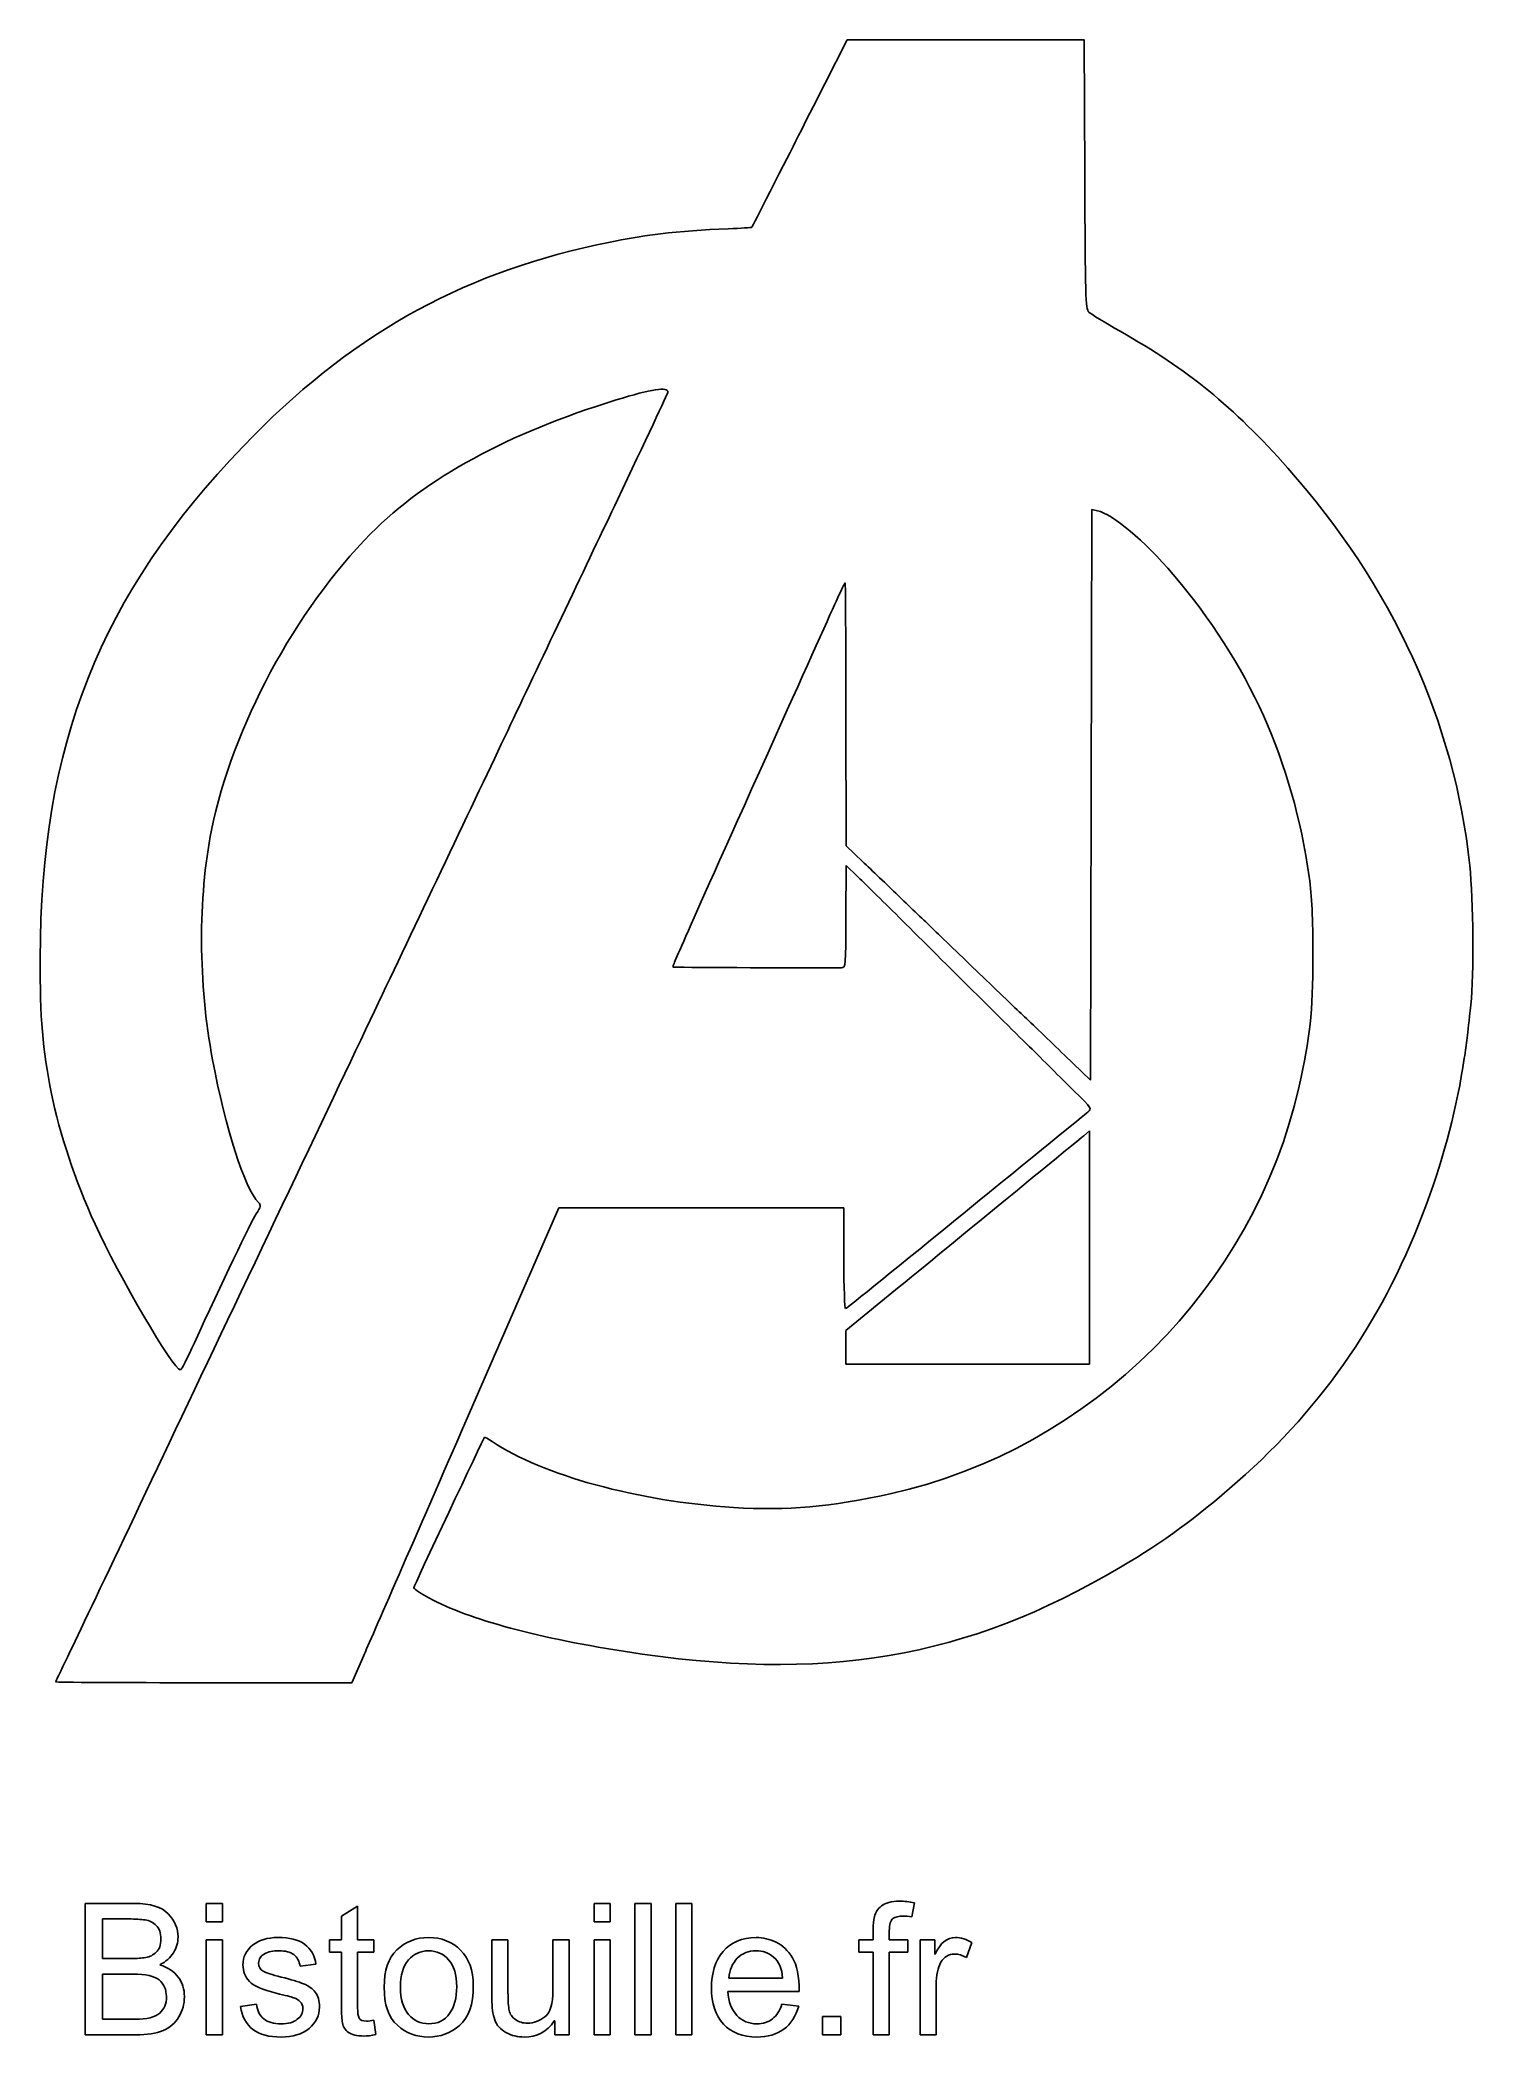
# Model space of a CAD drawing. Extents: x 16 to 579, y 39 to 822.
import ezdxf

# ---------------------------------------------------------------- set-up
doc = ezdxf.new("R2010")
doc.units = 0
doc.layers.get('0').update_dxf_attribs({"linetype": 'CONTINUOUS'})

msp = doc.modelspace()

# ---------------------------------------------------------------- linework, layer by layer
at = {"color": 7}
for p, q in [((324.16, 805.12), (332.88, 822.32)), ((332.88, 822.32), (379.36, 822.32)), ((379.36, 822.32), (425.84, 822.32)), ((425.84, 822.32), (426.08, 769.68)), ((428.8, 638.16), (428.56, 526.24)), ((431.04, 637.68), (428.8, 638.16)), ((332.48, 506.32), (332.4, 557.68)), ((428.56, 526.24), (428.32, 414.32)), ((338.88, 500.16), (332.48, 506.32)), ((332.4, 478.56), (332.48, 498.56)), ((332.48, 498.56), (336.8, 494.4)), ((428.32, 414.32), (418.08, 424.24)), ((425.68, 392.56), (427.92, 394.48)), ((427.92, 394.48), (427.92, 348.72)), ((219.84, 364.32), (183.92, 281.84)), ((275.76, 364.32), (219.84, 364.32)), ((331.6, 364.32), (275.76, 364.32)), ((331.6, 344.4), (331.6, 364.32)), ((427.92, 348.72), (427.92, 302.96)), ((332.4, 316.16), (353.36, 333.36)), ((332.4, 309.6), (332.4, 316.16)), ((332.4, 302.96), (332.4, 309.6)), ((332.4, 309.6), (332.4, 309.6)), ((380.16, 302.96), (332.4, 302.96)), ((427.92, 302.96), (380.16, 302.96)), ((143.36, 188.72), (138.72, 178.08)), ((22.56, 178.4), (22.56, 178.4)), ((138.72, 178.08), (80.64, 178.08)), ((34.08, 40), (34.08, 91.52)), ((34.08, 91.52), (53.44, 91.52)), ((81.6, 84.32), (81.6, 91.52)), ((81.6, 91.52), (87.92, 91.52)), ((87.92, 91.52), (87.92, 84.32)), ((134.64, 86.56), (140.96, 90.4)), ((134.64, 77.28), (134.64, 86.56)), ((140.96, 90.4), (140.96, 77.28)), ((233.68, 84.32), (233.68, 91.52)), ((233.68, 91.52), (240, 91.52)), ((240, 91.52), (240, 84.32)), ((249.68, 40), (249.68, 91.52)), ((249.68, 91.52), (256, 91.52)), ((256, 91.52), (256, 40)), ((265.68, 40), (265.68, 91.52)), ((265.68, 91.52), (272, 91.52)), ((272, 91.52), (272, 40)), ((359.28, 91.76), (358.32, 86.24)), ((359.28, 91.76), (359.28, 91.76)), ((51.2, 85.44), (40.96, 85.44)), ((40.96, 85.44), (40.96, 69.92)), ((87.92, 84.32), (81.6, 84.32)), ((87.92, 84.32), (87.92, 84.32)), ((240, 84.32), (233.68, 84.32)), ((240, 84.32), (240, 84.32)), ((343.12, 77.28), (343.12, 81.36)), ((349.44, 80.8), (349.44, 77.28)), ((81.6, 40), (81.6, 77.28)), ((81.6, 77.28), (87.92, 77.28)), ((87.92, 77.28), (87.92, 40)), ((130, 72.4), (130, 77.28)), ((130, 77.28), (134.64, 77.28)), ((134.64, 72.4), (130, 72.4)), ((134.64, 50.88), (134.64, 72.4)), ((140.96, 77.28), (147.28, 77.28)), ((147.28, 72.4), (140.96, 72.4)), ((140.96, 72.4), (140.96, 50.56)), ((147.28, 77.28), (147.28, 72.4)), ((168.8, 78.16), (168.8, 78.16)), ((193.6, 54.16), (193.6, 77.28)), ((193.6, 77.28), (199.92, 77.28)), ((199.92, 77.28), (199.92, 56.64)), ((217.52, 57.36), (217.52, 77.28)), ((217.52, 77.28), (223.92, 77.28)), ((223.92, 77.28), (223.92, 40)), ((233.68, 40), (233.68, 77.28)), ((233.68, 77.28), (240, 77.28)), ((240, 77.28), (240, 40)), ((337.44, 72.4), (337.44, 77.28)), ((337.44, 77.28), (343.12, 77.28)), ((343.12, 72.4), (337.44, 72.4)), ((343.12, 40), (343.12, 72.4)), ((349.44, 77.28), (356.64, 77.28)), ((356.64, 72.4), (349.44, 72.4)), ((349.44, 72.4), (349.44, 40)), ((356.64, 77.28), (356.64, 72.4)), ((361.52, 40), (361.52, 77.28)), ((361.52, 77.28), (367.28, 77.28)), ((367.28, 77.28), (367.28, 71.68)), ((367.28, 71.68), (367.44, 71.68)), ((381.84, 76.16), (379.68, 70.32)), ((381.84, 76.16), (381.84, 76.16)), ((40.96, 69.92), (52.08, 69.92)), ((40.96, 69.92), (40.96, 69.92)), ((52.88, 63.84), (40.96, 63.84)), ((40.96, 63.84), (40.96, 46.08)), ((63.36, 67.44), (63.36, 67.44)), ((124.64, 67.68), (118.4, 66.88)), ((118.4, 66.88), (118.4, 66.88)), ((314.08, 57.04), (286.16, 57.04)), ((286.48, 62.24), (307.6, 62.24)), ((307.6, 62.24), (307.6, 62.24)), ((314.08, 57.04), (314.08, 57.04)), ((367.84, 59.6), (367.84, 40)), ((95.04, 51.12), (101.28, 52.08)), ((307.36, 52), (313.92, 51.2)), ((323.28, 40), (323.28, 47.2)), ((323.28, 47.2), (330.48, 47.2)), ((330.48, 47.2), (330.48, 40)), ((53.84, 40), (34.08, 40)), ((40.96, 46.08), (53.76, 46.08)), ((40.96, 46.08), (40.96, 46.08)), ((87.92, 40), (81.6, 40)), ((87.92, 40), (87.92, 40)), ((147.28, 45.68), (148.16, 40.08)), ((148.16, 40.08), (148.16, 40.08)), ((168.8, 44.32), (168.8, 44.32)), ((218.24, 45.44), (218.08, 45.44)), ((218.24, 40), (218.24, 45.44)), ((223.92, 40), (218.24, 40)), ((223.92, 40), (223.92, 40)), ((240, 40), (233.68, 40)), ((240, 40), (240, 40)), ((256, 40), (249.68, 40)), ((256, 40), (256, 40)), ((272, 40), (265.68, 40)), ((272, 40), (272, 40)), ((330.48, 40), (323.28, 40)), ((330.48, 40), (330.48, 40)), ((349.44, 40), (343.12, 40)), ((367.84, 40), (361.52, 40))]:
    msp.add_line(p, q, dxfattribs=at)
for points in [[(302.72, 762.88), (313.36, 783.84), (314.72, 786.56), (324.16, 805.12)], [(426.08, 769.68), (426.24, 721.52), (426.4, 716.88), (427.68, 715.6)], [(295.52, 748.88), (295.6, 748.96), (298.88, 755.28), (302.72, 762.88)], [(234.8, 742), (252.32, 745.76), (266.48, 747.52), (286.24, 748.24)], [(286.24, 748.24), (291.2, 748.48), (295.36, 748.72), (295.52, 748.88)], [(96.16, 663.04), (137.28, 705.84), (179.84, 730), (234.8, 742)], [(427.68, 715.6), (428.48, 714.88), (434, 711.44), (439.92, 708.08)], [(439.92, 708.08), (466.56, 693.04), (484.08, 678.72), (505.76, 654.32)], [(262.64, 684.24), (262.64, 686.4), (256.32, 685.44), (242.32, 681.12)], [(242.8, 641.92), (253.68, 664.8), (262.64, 683.84), (262.64, 684.24)], [(242.32, 681.12), (200, 668.08), (167.76, 650.56), (146.16, 628.72)], [(16.48, 462.24), (16.56, 545.76), (40, 604.64), (96.16, 663.04)], [(505.76, 654.32), (546.8, 608), (571.12, 554.96), (577.04, 498.56)], [(200.96, 553.84), (213.04, 579.36), (231.92, 618.96), (242.8, 641.92)], [(460.72, 612.72), (449.44, 626), (437.04, 636.4), (431.04, 637.68)], [(146.16, 628.72), (116.48, 598.64), (91.84, 552.88), (83.68, 512.4)], [(514.08, 494.08), (507.6, 539.6), (490.4, 577.84), (460.72, 612.72)], [(332.16, 609.36), (332, 609.44), (330.56, 606.64), (328.96, 603.04)], [(332.4, 557.68), (332.4, 586), (332.24, 609.2), (332.16, 609.36)], [(328.96, 603.04), (327.36, 599.44), (316.64, 575.6), (305.2, 550.16)], [(150.72, 448.08), (166.24, 480.72), (188.88, 528.4), (200.96, 553.84)], [(305.2, 550.16), (267.44, 466.16), (264.32, 459.04), (264.64, 458.72)], [(83.68, 512.4), (78.32, 485.68), (78.48, 452.32), (84.08, 422.4)], [(336.8, 494.4), (339.2, 492.16), (346.56, 484.88), (353.2, 478.32)], [(352.72, 486.96), (348.72, 490.88), (342.48, 496.8), (338.88, 500.16)], [(515.52, 463.04), (515.52, 478.48), (515.2, 486.16), (514.08, 494.08)], [(577.04, 498.56), (578.48, 484.88), (578.72, 456), (577.44, 443.92)], [(365.68, 474.56), (362.64, 477.44), (356.8, 483.04), (352.72, 486.96)], [(330.72, 458.48), (332.4, 458.56), (332.4, 459.04), (332.4, 478.56)], [(353.2, 478.32), (359.84, 471.68), (372.16, 459.44), (380.56, 451.04)], [(383.52, 457.36), (376.72, 464), (368.64, 471.68), (365.68, 474.56)], [(20.96, 408.96), (17.36, 427.04), (16.4, 438.4), (16.48, 462.24)], [(510.16, 412), (514.48, 431.36), (515.44, 440.4), (515.52, 463.04)], [(264.64, 458.72), (264.8, 458.56), (309.2, 458.4), (330.72, 458.48)], [(401.84, 439.84), (398.56, 442.88), (390.32, 450.8), (383.52, 457.36)], [(74.48, 287.68), (100.88, 343.2), (135.2, 415.36), (150.72, 448.08)], [(380.56, 451.04), (389.04, 442.72), (400.24, 431.6), (405.44, 426.48)], [(418.08, 424.24), (412.4, 429.76), (405.12, 436.72), (401.84, 439.84)], [(577.44, 443.92), (576.08, 430.88), (575.84, 429.36), (574.88, 422.96)], [(405.44, 426.48), (410.64, 421.28), (418.08, 413.92), (421.92, 410.08)], [(574.88, 422.96), (572.08, 403.84), (567.2, 385.28), (560.08, 365.76)], [(84.08, 422.4), (89.12, 395.52), (96.72, 371.84), (102.08, 366.4)], [(38, 357.92), (30.08, 375.36), (24.08, 393.44), (20.96, 408.96)], [(349.84, 252.16), (428.88, 269.84), (492.24, 332.96), (510.16, 412)], [(421.92, 410.08), (428.88, 403.28), (428.96, 403.2), (427.28, 401.84)], [(427.28, 401.84), (426.32, 401.12), (404.8, 383.6), (379.36, 362.8)], [(398.88, 370.64), (412.32, 381.68), (424.4, 391.52), (425.68, 392.56)], [(353.36, 333.36), (364.96, 342.8), (385.36, 359.6), (398.88, 370.64)], [(101.2, 361.92), (99.2, 358.88), (87.6, 334.64), (76.96, 311.36)], [(102.08, 366.4), (103.2, 365.28), (103.04, 364.8), (101.2, 361.92)], [(379.36, 362.8), (353.92, 342), (332.8, 324.96), (332.32, 324.8)], [(560.08, 365.76), (544, 322.08), (520.08, 286.88), (486, 256.96)], [(71.44, 300.72), (68.8, 300.72), (47.12, 337.84), (38, 357.92)], [(332.32, 324.8), (331.92, 324.64), (331.6, 332.72), (331.6, 344.4)], [(76.96, 311.36), (74.32, 305.52), (71.84, 300.72), (71.44, 300.72)], [(24.56, 182.64), (25.68, 184.88), (48.16, 232.08), (74.48, 287.68)], [(183.92, 281.84), (164.16, 236.48), (145.92, 194.64), (143.36, 188.72)], [(162.96, 215.28), (162.96, 215.76), (190.32, 273.84), (190.72, 274.4)], [(190.72, 274.4), (190.8, 274.48), (192.16, 273.68), (193.76, 272.64)], [(193.76, 272.64), (213.36, 259.44), (250.88, 249.2), (288.4, 246.8)], [(288.4, 246.8), (309.36, 245.52), (326.56, 247.04), (349.84, 252.16)], [(486, 256.96), (468.8, 241.92), (457.92, 234), (440.08, 223.36)], [(440.08, 223.36), (379.44, 187.44), (323.84, 178), (245.2, 190.4)], [(167.76, 212), (165.12, 213.52), (162.96, 215.04), (162.96, 215.28)], [(245.2, 190.4), (209.2, 196.08), (182.4, 203.6), (167.76, 212)], [(22.56, 178.4), (22.56, 178.56), (23.44, 180.48), (24.56, 182.64)], [(80.64, 178.08), (48.72, 178.08), (22.56, 178.24), (22.56, 178.4)], [(53.44, 91.52), (59.68, 91.52), (64.08, 90.16), (66.72, 87.44)], [(66.72, 87.44), (69.28, 84.72), (70.56, 81.68), (70.56, 78.4)], [(343.12, 81.36), (343.12, 83.2), (343.28, 84.88), (343.6, 86.4)], [(343.6, 86.4), (344, 87.92), (344.88, 89.36), (346.4, 90.56)], [(346.4, 90.56), (347.92, 91.76), (350.24, 92.4), (353.44, 92.4)], [(354.64, 86.56), (353.12, 86.56), (351.84, 86.24), (350.88, 85.6)], [(353.44, 92.4), (355.28, 92.4), (357.28, 92.16), (359.28, 91.76)], [(358.32, 86.24), (357.12, 86.48), (355.84, 86.56), (354.64, 86.56)], [(57.68, 85.04), (56, 85.28), (53.84, 85.44), (51.2, 85.44)], [(62, 82.88), (60.8, 84.08), (59.36, 84.8), (57.68, 85.04)], [(63.84, 77.52), (63.84, 79.92), (63.2, 81.76), (62, 82.88)], [(70.56, 78.4), (70.56, 76.16), (69.92, 74.08), (68.72, 72.16)], [(350.88, 85.6), (349.92, 84.96), (349.44, 83.36), (349.44, 80.8)], [(57.92, 70.32), (59.44, 70.56), (60.8, 71.28), (62, 72.4)], [(62, 72.4), (63.2, 73.44), (63.84, 75.2), (63.84, 77.52)], [(68.72, 72.16), (67.6, 70.24), (65.76, 68.64), (63.36, 67.44)], [(96, 67.44), (96, 70.56), (97.28, 73.12), (99.76, 75.12)], [(99.76, 75.12), (102.24, 77.12), (105.6, 78.16), (109.76, 78.16)], [(104.4, 71.76), (102.88, 70.88), (102.16, 69.68), (102.16, 68.16)], [(110.24, 72.96), (107.84, 72.96), (105.84, 72.56), (104.4, 71.76)], [(109.76, 78.16), (114.24, 78.16), (117.68, 77.28), (120.16, 75.52)], [(115.92, 71.44), (114.56, 72.48), (112.64, 72.96), (110.24, 72.96)], [(118.4, 66.88), (118.16, 68.88), (117.28, 70.4), (115.92, 71.44)], [(120.16, 75.52), (122.64, 73.76), (124.08, 71.12), (124.64, 67.68)], [(151.36, 58.64), (151.36, 65.2), (152.96, 70.08), (156.32, 73.28)], [(156.32, 73.28), (159.68, 76.48), (163.84, 78.16), (168.8, 78.16)], [(168.8, 72.96), (165.6, 72.96), (162.96, 71.76), (160.88, 69.36)], [(168.8, 78.16), (173.84, 78.16), (178, 76.48), (181.36, 73.2)], [(176.64, 69.44), (174.56, 71.76), (171.92, 72.96), (168.8, 72.96)], [(181.36, 73.2), (184.64, 69.92), (186.32, 65.28), (186.32, 59.2)], [(279.68, 58.32), (279.68, 64.24), (281.2, 68.96), (284.24, 72.64)], [(284.24, 72.64), (287.36, 76.32), (291.6, 78.16), (297.2, 78.16)], [(297.2, 72.96), (294.24, 72.96), (291.76, 72), (289.84, 70)], [(297.2, 78.16), (299.92, 78.16), (302.56, 77.52), (305.04, 76.32)], [(304.08, 70.48), (302, 72.16), (299.68, 72.96), (297.2, 72.96)], [(305.04, 76.32), (307.6, 75.12), (309.68, 73.12), (311.44, 70.24)], [(367.44, 71.68), (369.44, 76), (372.08, 78.16), (375.36, 78.16)], [(375.04, 71.68), (372.72, 71.68), (370.88, 70.56), (369.68, 68.48)], [(379.68, 70.32), (378.08, 71.2), (376.56, 71.68), (375.04, 71.68)], [(375.36, 78.16), (377.52, 78.16), (379.68, 77.44), (381.84, 76.16)], [(52.08, 69.92), (54.4, 69.92), (56.32, 70.08), (57.92, 70.32)], [(63.12, 61.52), (61.28, 63.04), (57.84, 63.84), (52.88, 63.84)], [(63.36, 67.44), (66.64, 66.4), (69.04, 64.8), (70.64, 62.64)], [(98.56, 60.96), (96.88, 62.72), (96, 64.88), (96, 67.44)], [(102.16, 68.16), (102.16, 66.64), (102.72, 65.6), (103.92, 64.96)], [(103.92, 64.96), (105.12, 64.32), (107.44, 63.6), (110.96, 62.64)], [(160.88, 69.36), (158.8, 66.96), (157.76, 63.36), (157.76, 58.64)], [(179.84, 58.88), (179.84, 63.52), (178.8, 67.04), (176.64, 69.44)], [(289.84, 70), (287.92, 68), (286.8, 65.44), (286.48, 62.24)], [(307.6, 62.24), (307.36, 66), (306.16, 68.8), (304.08, 70.48)], [(311.44, 70.24), (313.2, 67.36), (314.08, 62.96), (314.08, 57.04)], [(369.68, 68.48), (368.48, 66.32), (367.84, 63.36), (367.84, 59.6)], [(66, 54.96), (66, 57.76), (65.04, 59.92), (63.12, 61.52)], [(63.36, 48.48), (65.12, 50), (66, 52.16), (66, 54.96)], [(70.64, 62.64), (72.24, 60.4), (73.04, 57.84), (73.04, 54.96)], [(73.04, 54.96), (73.04, 52.08), (72.32, 49.44), (70.88, 47.04)], [(109.04, 56.32), (103.76, 57.6), (100.24, 59.12), (98.56, 60.96)], [(115.92, 54.56), (114.88, 54.88), (112.64, 55.44), (109.04, 56.32)], [(110.96, 62.64), (114.88, 61.68), (117.84, 60.8), (119.76, 60)], [(119.76, 60), (121.76, 59.2), (123.28, 58.16), (124.32, 56.72)], [(124.32, 56.72), (125.44, 55.36), (126, 53.44), (126, 50.88)], [(156.56, 43.76), (153.04, 46.88), (151.36, 51.84), (151.36, 58.64)], [(157.76, 58.64), (157.76, 53.92), (158.88, 50.32), (160.96, 47.92)], [(177.04, 48.32), (178.88, 50.96), (179.84, 54.48), (179.84, 58.88)], [(186.32, 59.2), (186.32, 51.84), (184.48, 46.72), (180.96, 43.68)], [(199.92, 56.64), (199.92, 53.28), (200.08, 50.96), (200.4, 49.52)], [(214.4, 47.04), (216.48, 48.72), (217.52, 52.16), (217.52, 57.36)], [(284.4, 44.24), (281.28, 47.68), (279.68, 52.4), (279.68, 58.32)], [(286.16, 57.04), (286.4, 52.88), (287.6, 49.76), (289.68, 47.6)], [(53.76, 46.08), (58.32, 46.08), (61.52, 46.88), (63.36, 48.48)], [(70.88, 47.04), (69.44, 44.64), (67.36, 42.8), (64.72, 41.68)], [(99.92, 42.08), (97.28, 44.08), (95.6, 47.12), (95.04, 51.12)], [(101.28, 52.08), (101.6, 49.44), (102.56, 47.52), (104.16, 46.24)], [(118.48, 52.96), (117.84, 53.68), (116.96, 54.16), (115.92, 54.56)], [(117.28, 46.08), (118.8, 47.2), (119.52, 48.64), (119.52, 50.32)], [(119.52, 50.32), (119.52, 51.44), (119.2, 52.32), (118.48, 52.96)], [(126, 50.88), (126, 47.6), (124.64, 44.8), (121.92, 42.48)], [(135.04, 44.64), (134.8, 46.16), (134.64, 48.24), (134.64, 50.88)], [(140.96, 50.56), (140.96, 48.72), (141.12, 47.36), (141.52, 46.56)], [(160.96, 47.92), (163.04, 45.52), (165.68, 44.32), (168.8, 44.32)], [(168.8, 44.32), (172.4, 44.32), (175.12, 45.68), (177.04, 48.32)], [(194.72, 45.92), (193.92, 48), (193.6, 50.8), (193.6, 54.16)], [(200.4, 49.52), (200.72, 48.08), (201.52, 46.88), (202.88, 46)], [(207.68, 44.56), (210, 44.56), (212.32, 45.44), (214.4, 47.04)], [(289.68, 47.6), (291.76, 45.36), (294.4, 44.32), (297.52, 44.32)], [(303.6, 46.24), (305.28, 47.52), (306.48, 49.44), (307.36, 52)], [(313.92, 51.2), (312.8, 47.28), (310.88, 44.32), (308.08, 42.24)], [(64.72, 41.68), (62, 40.56), (58.4, 40), (53.84, 40)], [(110.96, 39.12), (106.24, 39.12), (102.56, 40.08), (99.92, 42.08)], [(104.16, 46.24), (105.84, 44.96), (108.08, 44.32), (110.96, 44.32)], [(110.96, 44.32), (113.68, 44.32), (115.84, 44.88), (117.28, 46.08)], [(121.92, 42.48), (119.2, 40.24), (115.52, 39.12), (110.96, 39.12)], [(137.36, 40.96), (136.08, 41.92), (135.36, 43.12), (135.04, 44.64)], [(143.44, 39.52), (140.64, 39.52), (138.64, 40), (137.36, 40.96)], [(141.52, 46.56), (141.92, 45.76), (142.88, 45.36), (144.48, 45.36)], [(148.16, 40.08), (146.32, 39.68), (144.72, 39.52), (143.44, 39.52)], [(144.48, 45.36), (145.36, 45.36), (146.32, 45.52), (147.28, 45.68)], [(168.8, 39.12), (164.08, 39.12), (160, 40.64), (156.56, 43.76)], [(180.96, 43.68), (177.36, 40.64), (173.28, 39.12), (168.8, 39.12)], [(199.12, 40.88), (196.88, 42.16), (195.44, 43.76), (194.72, 45.92)], [(206.32, 39.12), (203.76, 39.12), (201.36, 39.68), (199.12, 40.88)], [(202.88, 46), (204.16, 45.04), (205.76, 44.56), (207.68, 44.56)], [(218.08, 45.44), (215.2, 41.2), (211.28, 39.12), (206.32, 39.12)], [(297.52, 39.12), (291.92, 39.12), (287.6, 40.8), (284.4, 44.24)], [(297.52, 44.32), (299.92, 44.32), (302, 44.96), (303.6, 46.24)], [(308.08, 42.24), (305.28, 40.16), (301.76, 39.12), (297.52, 39.12)]]:
    msp.add_open_spline(points, degree=3, dxfattribs=at)

doc.saveas('drawing.dxf')
